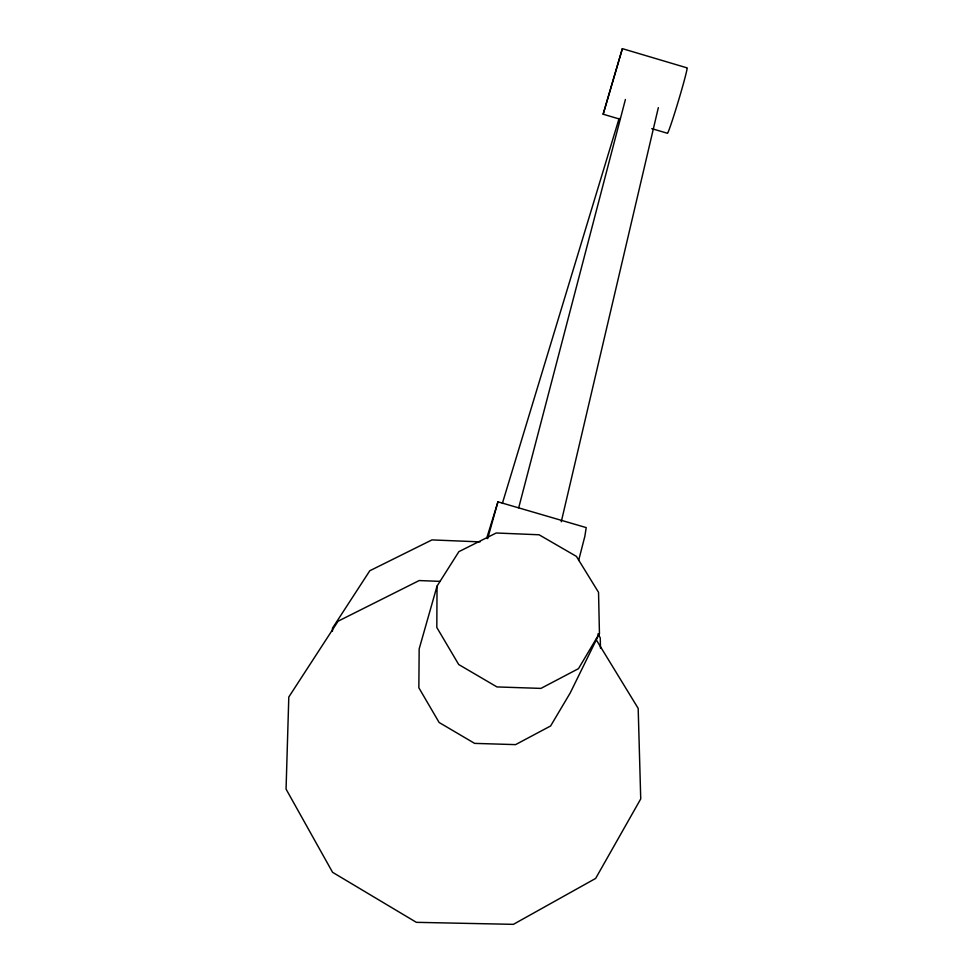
<?xml version="1.0" encoding="UTF-8"?>
<svg xmlns="http://www.w3.org/2000/svg" width="973" height="973" viewBox="0 0 973 973"><rect width="100%" height="100%" fill="white"/><g stroke="black" fill="none" stroke-linecap="round" stroke-linejoin="round"><path stroke-width="1.46" d="M437.035 586.123L436.816 627.476L458.709 664.523L496.948 686.926L540.939 688.398L578.485 668.658L599.441 633.399L598.541 592.35L576.417 556.398L539.078 534.773L496.206 532.997L458.891 551.642L437.035 586.123L419.168 648.918L418.852 687.777L439.127 722.489L474.629 743.384L515.568 744.625L550.609 725.98L570.3 692.8L599.441 633.399M332.438 631.149L332.511 628.132L369.801 570.75L431.963 539.906L480.054 541.876M561.275 521.771L658.332 107.638M651.776 128.631L667.514 133.301A34.225 1.228 -73.3 0 0 679.105 98.589A34.225 1.228 -73.3 0 0 686.938 67.842L622.367 48.65L603.151 114.218L620.312 119.302M603.151 114.218L622.367 48.65M578.631 560.484L584.846 536.318L586.22 527.597L497.945 501.813L487.68 538.641M518.706 507.76L625.42 99.453M486.646 538.422L497.945 501.813M502.36 503.43L619.132 118.378M440.234 581.38L419.181 580.553L338.057 621.212L288.799 697.033L286.062 789.115L332.571 872.307L416.359 922.331L513.391 924.35L595.646 878.437L640.733 798.918L638.179 708.38L596.011 639.383M597.884 633.946L600.256 637.826L600.487 648.237"/></g></svg>
